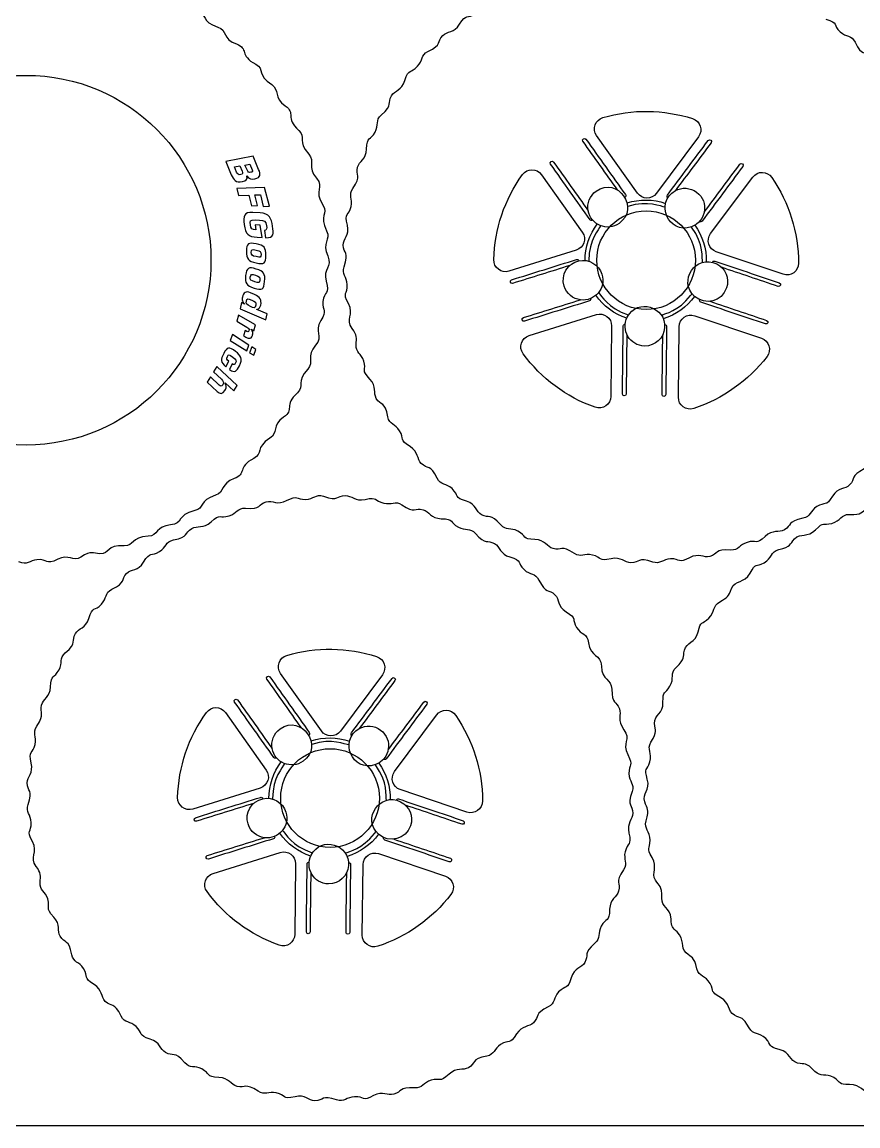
# Model space of a CAD drawing. Extents: x 1449 to 2334, y 110 to 990.
# Drawn here: x 2106.3 to 2189.1, y 752.5 to 862 of the extents above; entities that cross this region are included whole.
import ezdxf

# ---------------------------------------------------------------- set-up
doc = ezdxf.new("R2010")
doc.units = 0
doc.layers.get('0').update_dxf_attribs({"linetype": 'CONTINUOUS'})

msp = doc.modelspace()

# ---------------------------------------------------------------- linework, layer by layer
at = {"color": 250}
for p, q in [((2167.262445, 845.01226), (2163.222145, 850.70976)), ((2173.314645, 850.59106), (2169.146545, 844.99046)), ((2157.759545, 846.83596), (2161.799845, 841.13866)), ((2174.518545, 840.99266), (2178.686845, 846.59266)), ((2161.197045, 839.35336), (2154.533045, 837.27216)), ((2181.695445, 836.95996), (2175.080245, 839.19386)), ((2156.529545, 830.87996), (2163.193045, 832.96106)), ((2172.937945, 832.84906), (2179.555745, 830.61466)), ((2164.704745, 831.83606), (2164.624445, 824.85426)), ((2171.320545, 824.77486), (2171.400845, 831.75906)), ((2135.935845, 791.67226), (2131.895545, 797.36976)), ((2141.988045, 797.25106), (2137.819945, 791.65046)), ((2126.432945, 793.49596), (2130.473245, 787.79866)), ((2143.191945, 787.65266), (2147.360245, 793.25266)), ((2129.870445, 786.01336), (2123.206445, 783.93216)), ((2150.368845, 783.61996), (2143.753645, 785.85386)), ((2125.202945, 777.53996), (2131.866445, 779.62106)), ((2141.611345, 779.50906), (2148.229145, 777.27466)), ((2133.378145, 778.49606), (2133.297845, 771.51426)), ((2139.993945, 771.43486), (2140.074245, 778.41906))]:
    msp.add_line(p, q, dxfattribs=at)
at = {"color": 1}
for p, q in [((2129.175545, 848.66796), (2126.458445, 848.15446)), ((2129.723145, 847.35706), (2129.175545, 848.66796)), ((2126.458445, 848.15446), (2127.011745, 846.82996)), ((2127.331145, 847.60056), (2127.863345, 847.70156)), ((2127.540945, 847.09776), (2127.331145, 847.60056)), ((2127.863345, 847.70156), (2128.078645, 847.18576)), ((2128.367545, 847.79496), (2128.860345, 847.88776)), ((2128.567845, 847.31576), (2128.367545, 847.79496)), ((2128.860345, 847.88776), (2129.094145, 847.32836)), ((2128.537745, 846.70516), (2128.566745, 846.70976)), ((2130.315745, 845.57906), (2127.552745, 845.46966)), ((2127.552745, 845.46966), (2127.730245, 844.77046)), ((2130.787545, 843.71926), (2130.315745, 845.57906)), ((2127.730245, 844.77046), (2128.742945, 844.81146)), ((2128.742945, 844.81146), (2129.014345, 843.74186)), ((2129.347245, 844.83496), (2129.889645, 844.85316)), ((2129.618745, 843.76516), (2129.347245, 844.83496)), ((2129.889645, 844.85316), (2130.184045, 843.69266)), ((2129.014345, 843.74186), (2129.618745, 843.76516)), ((2129.864145, 843.05166), (2129.150245, 843.09406)), ((2130.184045, 843.69266), (2130.787545, 843.71926)), ((2129.363845, 842.35296), (2129.812745, 842.32576)), ((2129.877045, 841.82476), (2129.365845, 841.85356)), ((2129.365845, 841.85356), (2129.439845, 841.36146)), ((2130.059645, 840.60856), (2129.877045, 841.82476)), ((2130.293345, 841.31086), (2130.402045, 840.58706)), ((2129.577445, 840.63816), (2130.059645, 840.60856)), ((2129.318045, 834.94356), (2128.912645, 835.11966)), ((2172.533045, 834.84456), (2172.680745, 835.03326)), ((2128.023245, 834.15086), (2127.897545, 833.54346)), ((2127.897545, 833.54346), (2130.430045, 832.43376)), ((2128.327745, 834.00316), (2128.023245, 834.15086)), ((2128.333545, 834.03136), (2128.327745, 834.00316)), ((2129.542245, 833.48306), (2129.548245, 833.51126)), ((2130.555845, 833.04096), (2129.542245, 833.48306)), ((2127.731945, 832.89436), (2127.545845, 832.30226)), ((2127.545845, 832.30226), (2128.557245, 831.73146)), ((2129.417045, 831.94106), (2127.731945, 832.89436)), ((2130.430045, 832.43376), (2130.555845, 833.04096)), ((2127.114245, 830.98266), (2126.898845, 830.40086)), ((2128.749945, 829.94656), (2127.114245, 830.98266)), ((2128.378345, 831.39046), (2128.210745, 830.85726)), ((2128.459045, 831.34626), (2128.378345, 831.39046)), ((2128.982245, 831.48406), (2128.989845, 831.50836)), ((2128.989845, 831.50836), (2129.236545, 831.36626)), ((2129.236545, 831.36626), (2129.417045, 831.94106)), ((2126.898845, 830.40086), (2128.534545, 829.36486)), ((2128.210745, 830.85726), (2128.342045, 830.78196)), ((2128.534545, 829.36486), (2128.749945, 829.94656)), ((2129.040545, 829.76596), (2128.825245, 829.18416)), ((2128.825245, 829.18416), (2129.236745, 828.92436)), ((2129.451845, 829.50606), (2129.040545, 829.76596)), ((2129.236745, 828.92436), (2129.451845, 829.50606)), ((2125.586245, 827.81936), (2125.261545, 827.29086)), ((2127.590545, 825.91446), (2125.586245, 827.81936)), ((2126.482445, 827.79366), (2126.754045, 828.35116)), ((2127.097145, 828.08376), (2126.825545, 827.52616)), ((2124.957545, 826.79596), (2124.632745, 826.26766)), ((2125.819445, 825.97406), (2124.957545, 826.79596)), ((2125.261545, 827.29086), (2126.034345, 826.55756)), ((2124.632745, 826.26766), (2125.602545, 825.34546)), ((2126.388345, 826.18316), (2126.401645, 826.20486)), ((2126.401645, 826.20486), (2127.265845, 825.38576)), ((2127.265845, 825.38576), (2127.590545, 825.91446)), ((2141.206445, 781.50456), (2141.354145, 781.69326))]:
    msp.add_line(p, q, dxfattribs=at)
at = {"color": 175}
msp.add_line((2326.309345, 752.50286), (2051.983345, 752.50286), dxfattribs=at)
at = {"color": 3}
for points in [[(2123.631445, 863.02046), (2124.647545, 862.79216), (2123.999945, 862.00896), (2125.679945, 861.47756)], [(2149.641845, 861.75126), (2150.341945, 862.88846), (2150.360345, 862.26196), (2151.220745, 862.79536)], [(2147.967045, 860.64026), (2148.416845, 861.09496), (2149.099945, 860.87106), (2149.641845, 861.75126)], [(2185.940945, 862.26636), (2187.220145, 861.88476), (2186.619845, 861.70466), (2187.358045, 861.01156)], [(2125.679945, 861.47756), (2126.612545, 861.18276), (2126.148245, 860.27806), (2127.512745, 859.79756)], [(2146.501645, 859.05806), (2147.945945, 859.75286), (2147.345545, 860.01186), (2147.967045, 860.64026)], [(2187.358045, 861.01156), (2187.934045, 860.47066), (2188.486045, 860.69496), (2188.829145, 859.98126)], [(2127.512745, 859.79756), (2128.759845, 859.35836), (2127.764045, 858.66836), (2129.436945, 857.78846)], [(2188.829145, 859.98126), (2189.523345, 858.53786), (2189.783045, 859.13736), (2190.411445, 858.51586)], [(2145.471345, 857.58716), (2146.011945, 858.16276), (2145.788045, 858.71476), (2146.501645, 859.05806)], [(2129.436945, 857.78846), (2130.360345, 857.30286), (2129.530945, 856.71596), (2131.016445, 855.76816)], [(2144.216845, 856.17006), (2144.599045, 857.45016), (2144.777845, 856.84866), (2145.471345, 857.58716)], [(2088.330645, 838.35586), (2088.330645, 848.48086), (2096.538645, 856.68876), (2106.663745, 856.68876)], [(2106.663745, 856.68876), (2116.788645, 856.68876), (2124.996645, 848.48086), (2124.996645, 838.35586)], [(2142.886645, 854.66406), (2143.203345, 855.21826), (2143.921045, 855.18006), (2144.216845, 856.17006)], [(2131.016445, 855.76816), (2131.839545, 855.24306), (2131.159245, 854.49026), (2132.352645, 853.67066)], [(2141.878845, 852.75506), (2143.092545, 853.80236), (2142.448545, 853.89786), (2142.886645, 854.66406)], [(2132.352645, 853.67066), (2133.440745, 852.92336), (2132.305745, 852.51926), (2133.691845, 851.23116)], [(2141.263845, 851.06866), (2141.638945, 851.76906), (2141.280145, 852.23856), (2141.878845, 852.75506)], [(2133.691845, 851.23116), (2134.456745, 850.52026), (2133.503045, 850.17646), (2134.693145, 848.87176)], [(2140.421045, 849.37496), (2140.458245, 850.70836), (2140.785745, 850.17646), (2141.263845, 851.06866)], [(2134.693145, 848.87176), (2135.354045, 848.14716), (2134.498145, 847.60336), (2135.440745, 846.50026)], [(2139.526045, 847.57496), (2139.688645, 848.19346), (2140.392345, 848.34306), (2140.421045, 849.37496)], [(2139.047545, 845.47176), (2139.950345, 846.79336), (2139.301745, 846.72166), (2139.526045, 847.57496)], [(2135.440745, 846.50026), (2136.299045, 845.49566), (2135.097345, 845.39966), (2136.103345, 843.79706)], [(2138.888845, 843.68266), (2139.070145, 844.45666), (2138.601745, 844.81926), (2139.047545, 845.47176)], [(2136.103345, 843.79706), (2136.658545, 842.91276), (2135.649445, 842.83236), (2136.460145, 841.25826)], [(2138.512445, 841.82946), (2138.204645, 843.12796), (2138.657745, 842.69646), (2138.888845, 843.68266)], [(2138.114345, 839.85806), (2138.110245, 840.49516), (2138.750945, 840.82326), (2138.512445, 841.82946)], [(2136.460145, 841.25826), (2136.909645, 840.38536), (2135.942445, 840.08226), (2136.567745, 838.77506)], [(2138.197045, 837.70356), (2138.726945, 839.21426), (2138.120145, 838.97176), (2138.114345, 839.85806)], [(2136.567745, 838.77506), (2137.081045, 837.70126), (2136.041845, 837.50056), (2136.409045, 836.28156)], [(2106.663745, 820.02286), (2096.538645, 820.02286), (2088.330645, 828.23076), (2088.330645, 838.35586)], [(2124.996645, 838.35586), (2124.996645, 828.23076), (2116.788645, 820.02286), (2106.663745, 820.02286)], [(2138.507945, 835.93406), (2138.482945, 836.72706), (2137.934445, 836.95496), (2138.197045, 837.70356)], [(2136.409045, 836.28156), (2136.811045, 834.94676), (2136.191345, 835.31106), (2136.097345, 834.24486)], [(2138.621645, 834.04676), (2137.989045, 835.22226), (2138.539845, 834.92406), (2138.507945, 835.93406)], [(2136.097345, 834.24486), (2136.009845, 833.25226), (2136.571945, 833.46716), (2135.873045, 832.36646)], [(2138.998245, 831.57666), (2138.271845, 832.51376), (2139.233745, 832.90926), (2138.621645, 834.04676)], [(2135.873045, 832.36646), (2135.192345, 831.29426), (2136.139845, 830.81896), (2135.356545, 829.92246)], [(2139.385745, 829.97876), (2139.434445, 830.62706), (2139.482445, 830.95406), (2138.998245, 831.57666)], [(2135.356545, 829.92246), (2134.405345, 828.83386), (2135.252745, 828.27656), (2134.587345, 827.55946)], [(2140.144645, 828.35106), (2139.916045, 829.10856), (2139.326445, 829.18826), (2139.385745, 829.97876)], [(2140.742245, 826.55716), (2139.827145, 827.52936), (2140.436345, 827.38426), (2140.144645, 828.35106)], [(2134.587345, 827.55946), (2133.386845, 826.26606), (2134.330545, 825.90696), (2133.560845, 825.20946)], [(2141.383945, 824.65036), (2141.063245, 825.19826), (2141.450445, 825.80486), (2140.742245, 826.55716)], [(2133.560845, 825.20946), (2132.163945, 823.94316), (2133.292045, 823.51696), (2132.196645, 822.78346)], [(2142.533145, 822.82506), (2142.235545, 824.39796), (2141.830845, 823.88716), (2141.383945, 824.65036)], [(2132.196645, 822.78346), (2130.994345, 821.97826), (2131.670845, 821.22036), (2130.839745, 820.69996)], [(2143.687645, 821.44976), (2143.269345, 822.12316), (2142.680545, 822.04626), (2142.533145, 822.82506)], [(2144.731945, 819.87116), (2143.594445, 820.57106), (2144.221545, 820.58996), (2143.687645, 821.44976)], [(2130.839745, 820.69996), (2129.342445, 819.76216), (2130.169745, 819.17166), (2129.240045, 818.69556)], [(2145.842345, 818.19636), (2145.388745, 818.64526), (2145.610945, 819.33026), (2144.731945, 819.87116)], [(2129.240045, 818.69556), (2127.561545, 817.83606), (2128.545945, 817.13026), (2127.295745, 816.70546)], [(2147.424745, 816.73096), (2146.730345, 818.17466), (2146.470745, 817.57446), (2145.842345, 818.19636)], [(2127.295745, 816.70546), (2125.928245, 816.24076), (2126.381645, 815.33036), (2125.446145, 815.04396)], [(2148.896045, 815.70036), (2148.319445, 816.24206), (2147.768345, 816.01636), (2147.424745, 816.73096)], [(2189.752145, 817.65376), (2188.309645, 816.96056), (2188.908145, 816.69926), (2188.286945, 816.07166)], [(2150.312845, 814.44586), (2149.034245, 814.82746), (2149.633945, 815.00696), (2148.896045, 815.70036)], [(2188.286945, 816.07166), (2187.837545, 815.61756), (2187.152845, 815.83986), (2186.611945, 814.96066)], [(2125.446145, 815.04396), (2123.757845, 814.52696), (2124.403245, 813.74206), (2123.382845, 813.52216)], [(2130.483045, 814.39496), (2131.095645, 814.56336), (2131.580645, 814.03186), (2132.491245, 814.52156)], [(2132.491245, 814.52156), (2133.665845, 815.15346), (2133.368745, 814.60346), (2134.378445, 814.63516)], [(2134.378445, 814.63516), (2135.170345, 814.66016), (2135.401245, 815.20776), (2136.147845, 814.94596)], [(2136.147845, 814.94596), (2137.658145, 814.41596), (2137.419245, 815.02356), (2138.302545, 815.02866)], [(2138.302545, 815.02866), (2138.940145, 815.03216), (2139.268545, 814.39206), (2140.273945, 814.63056)], [(2140.273945, 814.63056), (2141.571145, 814.93836), (2141.141845, 814.48506), (2142.127145, 814.25406)], [(2142.127145, 814.25406), (2142.900745, 814.07296), (2143.263345, 814.54116), (2143.916145, 814.09546)], [(2186.611945, 814.96066), (2185.912545, 813.82386), (2185.893745, 814.45026), (2185.033345, 813.91656)], [(2123.382845, 813.52216), (2121.538245, 813.12446), (2122.307145, 812.19176), (2120.990545, 812.10326)], [(2126.795345, 812.99836), (2127.554445, 813.22776), (2127.633245, 813.81686), (2128.423245, 813.75716)], [(2128.423245, 813.75716), (2130.018145, 813.63656), (2129.631045, 814.16076), (2130.483045, 814.39496)], [(2143.916145, 814.09546), (2145.238045, 813.19296), (2145.165545, 813.84106), (2146.019345, 813.61716)], [(2146.019345, 813.61716), (2146.636245, 813.45526), (2146.787745, 812.75086), (2147.819345, 812.72216)], [(2151.818845, 813.11556), (2151.265645, 813.43196), (2151.302245, 814.15046), (2150.312845, 814.44586)], [(2185.033345, 813.91656), (2184.360845, 813.49936), (2184.435545, 812.90926), (2183.657745, 812.76216)], [(2188.276245, 813.14366), (2189.595745, 813.10696), (2189.404145, 813.36996), (2190.068445, 813.76986)], [(2123.094645, 811.75906), (2123.641845, 812.07956), (2124.248845, 811.69286), (2125.001345, 812.40086)], [(2125.001345, 812.40086), (2125.973545, 813.31586), (2125.828845, 812.70656), (2126.795345, 812.99836)], [(2147.819345, 812.72216), (2149.152745, 812.68486), (2148.620745, 812.35706), (2149.513245, 811.87916)], [(2153.727945, 812.10796), (2152.683345, 813.32026), (2152.583145, 812.67816), (2151.818845, 813.11556)], [(2183.657745, 812.76216), (2182.085645, 812.46506), (2182.593345, 812.05726), (2181.832545, 811.61296)], [(2184.920645, 811.62716), (2185.770545, 812.50586), (2185.595645, 812.02786), (2186.523245, 812.25986)], [(2186.523245, 812.25986), (2187.422745, 812.48486), (2187.429545, 813.16716), (2188.276245, 813.14366)], [(2120.990545, 812.10326), (2119.553145, 812.00656), (2119.746745, 811.01066), (2118.772845, 810.97706)], [(2121.269445, 810.60986), (2122.842745, 810.90786), (2122.331845, 811.31226), (2123.094645, 811.75906)], [(2149.513245, 811.87916), (2150.214645, 811.50366), (2150.682945, 811.86266), (2151.199345, 811.26416)], [(2151.199345, 811.26416), (2152.246345, 810.05096), (2152.341945, 810.69456), (2153.108445, 810.25626)], [(2155.413945, 811.49286), (2154.712945, 811.86786), (2154.243345, 811.50976), (2153.727945, 812.10796)], [(2157.107745, 810.64996), (2155.773045, 810.68766), (2156.306845, 811.01506), (2155.413945, 811.49286)], [(2181.832545, 811.61296), (2181.284045, 811.29256), (2180.677745, 811.67966), (2179.926145, 810.97166)], [(2182.845545, 810.73036), (2183.450345, 811.35796), (2184.107845, 810.78676), (2184.920645, 811.62716)], [(2116.385345, 810.04126), (2114.617645, 810.12526), (2115.005845, 809.22356), (2113.974545, 809.25256)], [(2118.772845, 810.97706), (2117.011445, 810.91636), (2117.430945, 809.99156), (2116.385345, 810.04126)], [(2119.894145, 809.45536), (2120.566145, 809.87196), (2120.491645, 810.46246), (2121.269445, 810.60986)], [(2153.108445, 810.25626), (2153.662645, 809.93956), (2153.624345, 809.22166), (2154.614345, 808.92636)], [(2158.907845, 809.75476), (2158.291045, 809.91666), (2158.140745, 810.62076), (2157.107745, 810.64996)], [(2161.011245, 809.27656), (2159.689745, 810.17886), (2159.761945, 809.53066), (2158.907845, 809.75476)], [(2178.132145, 810.37366), (2177.374445, 810.14476), (2177.294045, 809.55526), (2176.504145, 809.61466)], [(2179.926145, 810.97166), (2178.955245, 810.05676), (2179.100645, 810.66626), (2178.132145, 810.37366)], [(2181.275745, 809.66136), (2182.558945, 809.96786), (2182.307445, 810.17196), (2182.845545, 810.73036)], [(2112.104945, 808.91676), (2111.335045, 808.43166), (2110.856245, 809.22906), (2109.828245, 808.70516)], [(2113.974545, 809.25256), (2113.275045, 809.27236), (2113.182545, 809.59596), (2112.104945, 808.91676)], [(2118.315245, 808.41126), (2119.015345, 809.54846), (2119.033745, 808.92196), (2119.894145, 809.45536)], [(2162.800145, 809.11786), (2162.026145, 809.29876), (2161.664045, 808.83086), (2161.011245, 809.27656)], [(2164.653345, 808.74146), (2163.354945, 808.43376), (2163.786245, 808.88726), (2162.800145, 809.11786)], [(2166.624945, 808.34326), (2165.986945, 808.33976), (2165.659445, 808.97986), (2164.653345, 808.74146)], [(2174.444145, 808.97716), (2173.830645, 808.80906), (2173.346645, 809.34136), (2172.436445, 808.85106)], [(2176.504145, 809.61466), (2174.907645, 809.73466), (2175.296445, 809.21076), (2174.444145, 808.97716)], [(2179.812345, 808.35416), (2180.621845, 808.80406), (2180.453145, 809.46486), (2181.275745, 809.66136)], [(2107.747645, 808.65716), (2107.003045, 808.58116), (2106.799245, 808.03796), (2105.943945, 808.45726)], [(2109.828245, 808.70516), (2108.588745, 808.07326), (2108.823245, 808.76676), (2107.747645, 808.65716)], [(2116.640445, 807.30026), (2117.090245, 807.75496), (2117.773345, 807.53106), (2118.315245, 808.41126)], [(2154.614345, 808.92636), (2155.893545, 808.54476), (2155.293245, 808.36466), (2156.031445, 807.67156)], [(2168.779445, 808.42596), (2167.267745, 808.95586), (2167.508945, 808.34806), (2166.624945, 808.34326)], [(2170.548745, 808.73676), (2169.755645, 808.71176), (2169.526945, 808.16386), (2168.779445, 808.42596)], [(2172.436445, 808.85106), (2171.260745, 808.21786), (2171.559345, 808.76866), (2170.548745, 808.73676)], [(2178.427445, 807.32526), (2179.019545, 808.39716), (2178.976345, 807.88946), (2179.812345, 808.35416)], [(2115.175045, 805.71806), (2116.619345, 806.41286), (2116.018945, 806.67186), (2116.640445, 807.30026)], [(2156.031445, 807.67156), (2156.607445, 807.13066), (2157.159445, 807.35496), (2157.502545, 806.64126)], [(2176.597445, 805.80396), (2176.978045, 806.71776), (2177.836345, 806.25516), (2178.427445, 807.32526)], [(2114.144745, 804.24716), (2114.685345, 804.82276), (2114.461445, 805.37476), (2115.175045, 805.71806)], [(2157.502545, 806.64126), (2158.196745, 805.19786), (2158.456445, 805.79736), (2159.084845, 805.17586)], [(2175.416345, 804.48596), (2176.241745, 804.93216), (2176.247345, 804.96356), (2176.597445, 805.80396)], [(2159.084845, 805.17586), (2159.538045, 804.72746), (2159.316045, 804.04276), (2160.196045, 803.50116)], [(2112.890245, 802.83006), (2113.272445, 804.11016), (2113.451245, 803.50866), (2114.144745, 804.24716)], [(2160.196045, 803.50116), (2161.331645, 802.80216), (2160.706645, 802.78256), (2161.239645, 801.92256)], [(2174.340445, 802.84436), (2175.006445, 803.48876), (2174.671145, 804.08316), (2175.416345, 804.48596)], [(2111.560045, 801.32406), (2111.876745, 801.87826), (2112.594445, 801.84006), (2112.890245, 802.83006)], [(2173.269145, 801.49226), (2173.563545, 802.68076), (2173.652945, 802.17916), (2174.340445, 802.84436)], [(2110.552245, 799.41506), (2111.765945, 800.46236), (2111.121945, 800.55786), (2111.560045, 801.32406)], [(2161.239645, 801.92256), (2161.693145, 801.19056), (2162.280445, 801.37536), (2162.411445, 800.41916)], [(2171.920045, 799.68156), (2172.131945, 800.52926), (2172.988545, 800.35946), (2173.269145, 801.49226)], [(2162.411445, 800.41916), (2162.618945, 798.90496), (2163.671045, 799.33536), (2163.699045, 798.09066)], [(2109.937245, 797.72866), (2110.312345, 798.42906), (2109.953545, 798.89856), (2110.552245, 799.41506)], [(2171.093845, 797.96966), (2172.051945, 798.87806), (2171.732545, 798.93166), (2171.920045, 799.68156)], [(2163.699045, 798.09066), (2163.731345, 796.65626), (2164.709345, 796.81856), (2164.719145, 795.82226)], [(2109.094445, 796.03496), (2109.131645, 797.36836), (2109.459145, 796.83646), (2109.937245, 797.72866)], [(2170.478745, 796.10606), (2170.956245, 796.90506), (2170.480845, 797.38846), (2171.093845, 797.96966)], [(2108.199445, 794.23496), (2108.362045, 794.85346), (2109.065745, 795.00306), (2109.094445, 796.03496)], [(2169.796345, 794.52316), (2169.772545, 795.74526), (2169.988045, 795.28506), (2170.478745, 796.10606)], [(2164.719145, 795.82226), (2164.734545, 794.26106), (2165.179045, 794.68716), (2165.476345, 793.87776)], [(2107.720945, 792.13176), (2108.623745, 793.45336), (2107.975145, 793.38166), (2108.199445, 794.23496)], [(2165.476345, 793.87776), (2165.705745, 793.25346), (2165.171345, 792.77146), (2165.929145, 791.79576)], [(2168.962145, 792.42346), (2168.946645, 793.29876), (2169.819045, 793.35636), (2169.796345, 794.52316)], [(2107.562245, 790.34266), (2107.743545, 791.11666), (2107.275145, 791.47926), (2107.720945, 792.13176)], [(2165.929145, 791.79576), (2166.655545, 790.86026), (2165.694045, 790.46436), (2166.306145, 789.32536)], [(2168.607745, 790.55816), (2169.299745, 791.68306), (2168.975845, 791.64736), (2168.962145, 792.42346)], [(2168.494945, 788.59786), (2168.749545, 789.49316), (2168.164845, 789.83816), (2168.607745, 790.55816)], [(2107.185845, 788.48946), (2106.878045, 789.78796), (2107.331145, 789.35646), (2107.562245, 790.34266)], [(2166.306145, 789.32536), (2166.938045, 788.14956), (2166.387445, 788.44776), (2166.419645, 787.43806)], [(2106.787745, 786.51806), (2106.783645, 787.15516), (2107.424345, 787.48326), (2107.185845, 788.48946)], [(2168.244745, 786.89306), (2167.906845, 788.06876), (2168.232845, 787.67636), (2168.494945, 788.59786)], [(2166.419645, 787.43806), (2166.444945, 786.64526), (2166.991945, 786.41596), (2166.730545, 785.66876)], [(2106.870445, 784.36356), (2107.400345, 785.87426), (2106.793545, 785.63176), (2106.787745, 786.51806)], [(2167.983145, 784.64806), (2167.741445, 785.48836), (2168.567545, 785.76986), (2168.244745, 786.89306)], [(2166.730545, 785.66876), (2166.200845, 784.15516), (2166.807645, 784.40046), (2166.812945, 783.51396)], [(2107.181345, 782.59406), (2107.156345, 783.38706), (2106.607845, 783.61496), (2106.870445, 784.36356)], [(2168.123945, 782.75526), (2168.501845, 784.01846), (2168.197245, 783.90386), (2167.983145, 784.64806)], [(2166.812945, 783.51396), (2166.816745, 782.87606), (2166.176245, 782.54856), (2166.415145, 781.54266)], [(2168.523245, 780.83276), (2168.538345, 781.76366), (2167.880845, 781.94276), (2168.123945, 782.75526)], [(2107.295045, 780.70676), (2106.662445, 781.88226), (2107.213245, 781.58406), (2107.181345, 782.59406)], [(2107.671645, 778.23666), (2106.945245, 779.17376), (2107.907145, 779.56926), (2107.295045, 780.70676)], [(2166.415145, 781.54266), (2166.723145, 780.24526), (2166.268645, 780.67396), (2166.038645, 779.68926)], [(2168.720545, 779.12116), (2168.090845, 780.17036), (2168.507745, 779.87556), (2168.523245, 780.83276)], [(2166.038645, 779.68926), (2165.857545, 778.91456), (2166.325445, 778.55306), (2165.880045, 777.90026)], [(2169.049745, 776.88466), (2168.599845, 777.63306), (2169.322245, 778.11866), (2168.720545, 779.12116)], [(2108.059145, 776.63876), (2108.107845, 777.28706), (2108.155845, 777.61406), (2107.671645, 778.23666)], [(2165.880045, 777.90026), (2164.977145, 776.57726), (2165.625845, 776.65056), (2165.401445, 775.79706)], [(2108.818045, 775.01106), (2108.589445, 775.76856), (2107.999845, 775.84826), (2108.059145, 776.63876)], [(2169.675845, 775.09206), (2169.713045, 776.41046), (2169.448245, 776.22176), (2169.049745, 776.88466)], [(2165.401445, 775.79706), (2165.239045, 775.17976), (2164.535245, 775.02886), (2164.506745, 773.99706)], [(2170.610245, 773.00426), (2170.478545, 774.29336), (2169.648945, 774.13736), (2169.675845, 775.09206)], [(2109.415645, 773.21716), (2108.500545, 774.18936), (2109.109745, 774.04426), (2108.818045, 775.01106)], [(2164.506745, 773.99706), (2164.470045, 772.66486), (2164.141445, 773.19516), (2163.663545, 772.30326)], [(2110.057345, 771.31036), (2109.736645, 771.85826), (2110.123845, 772.46486), (2109.415645, 773.21716)], [(2171.192645, 771.73686), (2170.718845, 772.19496), (2170.614645, 772.22786), (2170.610245, 773.00426)], [(2163.663545, 772.30326), (2163.288045, 771.60226), (2163.647045, 771.13316), (2163.048545, 770.61706)], [(2111.206545, 769.48506), (2110.908945, 771.05796), (2110.504245, 770.54716), (2110.057345, 771.31036)], [(2172.089045, 769.66166), (2171.461345, 770.26746), (2172.032845, 770.92456), (2171.192645, 771.73686)], [(2163.048545, 770.61706), (2161.836345, 769.57166), (2162.478345, 769.47276), (2162.040945, 768.70796)], [(2173.158145, 768.09186), (2172.851245, 769.37606), (2172.647545, 769.12266), (2172.089045, 769.66166)], [(2112.361045, 768.10976), (2111.942745, 768.78316), (2111.353945, 768.70626), (2111.206545, 769.48506)], [(2162.040945, 768.70796), (2161.723945, 768.15376), (2161.005845, 768.19136), (2160.710745, 767.20216)], [(2113.405345, 766.53116), (2112.267845, 767.23106), (2112.894945, 767.24996), (2112.361045, 768.10976)], [(2174.465545, 766.62836), (2174.014345, 767.43956), (2173.355245, 767.26716), (2173.158145, 768.09186)], [(2114.515745, 764.85636), (2114.062145, 765.30526), (2114.284345, 765.99026), (2113.405345, 766.53116)], [(2160.710745, 767.20216), (2160.329045, 765.92286), (2160.148445, 766.52316), (2159.456145, 765.78506)], [(2175.494545, 765.24356), (2174.422245, 765.83596), (2174.930745, 765.79196), (2174.465545, 766.62836)], [(2159.456145, 765.78506), (2158.914745, 765.20796), (2159.139445, 764.65686), (2158.425545, 764.31376)], [(2176.895045, 763.47156), (2176.129145, 763.89596), (2176.516645, 764.67886), (2175.494545, 765.24356)], [(2116.098145, 763.39096), (2115.403745, 764.83466), (2115.144145, 764.23446), (2114.515745, 764.85636)], [(2158.425545, 764.31376), (2156.983045, 763.62056), (2157.581545, 763.35926), (2156.960345, 762.73166)], [(2117.569445, 762.36036), (2116.992845, 762.90206), (2116.441745, 762.67636), (2116.098145, 763.39096)], [(2178.333445, 762.23256), (2177.706245, 763.39396), (2177.573145, 763.09576), (2176.895045, 763.47156)], [(2118.986245, 761.10586), (2117.707645, 761.48746), (2118.307345, 761.66696), (2117.569445, 762.36036)], [(2156.960345, 762.73166), (2156.510945, 762.27756), (2155.826245, 762.49986), (2155.285345, 761.62066)], [(2179.975245, 761.15646), (2179.330745, 761.82236), (2178.735645, 761.48776), (2178.333445, 762.23256)], [(2120.492245, 759.77556), (2119.939045, 760.09196), (2119.975645, 760.81046), (2118.986245, 761.10586)], [(2155.285345, 761.62066), (2154.585945, 760.48386), (2154.567145, 761.11026), (2153.706745, 760.57656)], [(2181.327145, 760.08516), (2180.139445, 760.37936), (2180.639645, 760.47006), (2179.975245, 761.15646)], [(2122.401345, 758.76796), (2121.356745, 759.98026), (2121.256545, 759.33816), (2120.492245, 759.77556)], [(2153.706745, 760.57656), (2153.034245, 760.15936), (2153.108945, 759.56926), (2152.331145, 759.42216)], [(2183.137945, 758.73596), (2182.290145, 758.94826), (2182.460245, 759.80446), (2181.327145, 760.08516)], [(2124.087345, 758.15286), (2123.386345, 758.52786), (2122.916745, 758.16976), (2122.401345, 758.76796)], [(2152.331145, 759.42216), (2150.759045, 759.12506), (2151.266745, 758.71726), (2150.505945, 758.27296)], [(2184.849845, 757.90996), (2183.942745, 758.86776), (2183.886645, 758.54846), (2183.137945, 758.73596)], [(2125.781145, 757.30996), (2124.446445, 757.34766), (2124.980245, 757.67506), (2124.087345, 758.15286)], [(2148.599545, 757.63166), (2147.628645, 756.71676), (2147.774045, 757.32626), (2146.805545, 757.03366)], [(2150.505945, 758.27296), (2149.957445, 757.95256), (2149.351145, 758.33966), (2148.599545, 757.63166)], [(2186.713145, 757.29486), (2185.915445, 757.77186), (2185.430345, 757.29706), (2184.849845, 757.90996)], [(2127.581245, 756.41476), (2126.964445, 756.57666), (2126.814145, 757.28076), (2125.781145, 757.30996)], [(2129.684645, 755.93656), (2128.363145, 756.83886), (2128.435345, 756.19066), (2127.581245, 756.41476)], [(2146.805545, 757.03366), (2146.047845, 756.80476), (2145.967445, 756.21526), (2145.177545, 756.27466)], [(2188.295945, 756.61226), (2187.072945, 756.58916), (2187.535545, 756.80306), (2186.713145, 757.29486)], [(2190.395945, 755.77796), (2189.521345, 755.76256), (2189.464045, 756.63436), (2188.295945, 756.61226)], [(2131.473545, 755.77786), (2130.699545, 755.95876), (2130.337445, 755.49086), (2129.684645, 755.93656)], [(2133.326745, 755.40146), (2132.028345, 755.09376), (2132.459645, 755.54726), (2131.473545, 755.77786)], [(2135.298345, 755.00326), (2134.660345, 754.99976), (2134.332845, 755.63986), (2133.326745, 755.40146)], [(2137.452845, 755.08596), (2135.941145, 755.61586), (2136.182345, 755.00806), (2135.298345, 755.00326)], [(2139.222145, 755.39676), (2138.429045, 755.37176), (2138.200345, 754.82386), (2137.452845, 755.08596)], [(2141.109845, 755.51106), (2139.934145, 754.87786), (2140.232745, 755.42866), (2139.222145, 755.39676)], [(2143.117545, 755.63716), (2142.504045, 755.46906), (2142.020045, 756.00136), (2141.109845, 755.51106)], [(2145.177545, 756.27466), (2143.581045, 756.39466), (2143.969845, 755.87076), (2143.117545, 755.63716)]]:
    msp.add_open_spline(points, degree=3, dxfattribs=at)
at = {"color": 250}
for points in [[(2163.842245, 852.50026), (2166.746345, 853.35806), (2169.851445, 853.31786), (2172.735145, 852.39556)], [(2163.222145, 850.70976), (2162.758145, 851.36406), (2163.072945, 852.27296), (2163.842245, 852.50026)], [(2172.735145, 852.39556), (2173.499445, 852.15096), (2173.793845, 851.23496), (2173.314645, 850.59106)], [(2155.864645, 846.84286), (2156.333545, 847.49376), (2157.295545, 847.49046), (2157.759545, 846.83596)], [(2153.021645, 838.41586), (2153.105145, 841.44256), (2154.094445, 844.38576), (2155.864645, 846.84286)], [(2178.686845, 846.59266), (2179.165645, 847.23636), (2180.127345, 847.21776), (2180.581145, 846.55656)], [(2180.581145, 846.55656), (2182.300445, 844.05196), (2183.224245, 841.10526), (2183.232645, 838.06626)], [(2169.146545, 844.99046), (2168.672145, 844.35326), (2167.722145, 844.36386), (2167.262445, 845.01226)], [(2163.232845, 838.35596), (2163.232845, 841.05896), (2165.424045, 843.24996), (2168.126945, 843.24996)], [(2168.126945, 843.24996), (2170.829845, 843.24996), (2173.021045, 841.05896), (2173.021045, 838.35596)], [(2161.799845, 841.13866), (2162.259545, 840.49016), (2161.955245, 839.59006), (2161.197045, 839.35336)], [(2175.080245, 839.19386), (2174.327345, 839.44796), (2174.043945, 840.35506), (2174.518545, 840.99266)], [(2154.533045, 837.27216), (2153.766845, 837.03286), (2152.999945, 837.61346), (2153.021645, 838.41586)], [(2168.126945, 833.46186), (2165.424045, 833.46186), (2163.232845, 835.65306), (2163.232845, 838.35596)], [(2173.021045, 838.35596), (2173.021045, 835.65306), (2170.829845, 833.46186), (2168.126945, 833.46186)], [(2183.232645, 838.06626), (2183.234845, 837.26486), (2182.454745, 836.70356), (2181.695445, 836.95996)], [(2163.193045, 832.96106), (2163.951445, 833.19806), (2164.713945, 832.63086), (2164.704745, 831.83606)], [(2171.400845, 831.75906), (2171.410045, 832.55386), (2172.184845, 833.10336), (2172.937945, 832.84906)], [(2155.936845, 829.08036), (2155.462845, 829.72746), (2155.763845, 830.64096), (2156.529545, 830.87996)], [(2179.555745, 830.61466), (2180.315945, 830.35806), (2180.595445, 829.43766), (2180.106445, 828.80136)], [(2163.071945, 823.76946), (2160.207245, 824.78236), (2157.731745, 826.62946), (2155.936845, 829.08036)], [(2180.106445, 828.80136), (2178.265545, 826.40716), (2175.718145, 824.60076), (2172.849645, 823.65536)], [(2164.624445, 824.85426), (2164.615145, 824.05306), (2163.827645, 823.50236), (2163.071945, 823.76946)], [(2172.849645, 823.65536), (2172.087445, 823.40426), (2171.311245, 823.97246), (2171.320545, 824.77486)], [(2131.895545, 797.36976), (2131.431545, 798.02406), (2131.746345, 798.93296), (2132.515645, 799.16026)], [(2132.515645, 799.16026), (2135.419745, 800.01806), (2138.524845, 799.97786), (2141.408545, 799.05556)], [(2141.408545, 799.05556), (2142.172845, 798.81096), (2142.467245, 797.89496), (2141.988045, 797.25106)], [(2124.538045, 793.50286), (2125.006945, 794.15376), (2125.968945, 794.15046), (2126.432945, 793.49596)], [(2147.360245, 793.25266), (2147.839045, 793.89636), (2148.800745, 793.87776), (2149.254545, 793.21656)], [(2121.695045, 785.07586), (2121.778545, 788.10256), (2122.767845, 791.04576), (2124.538045, 793.50286)], [(2149.254545, 793.21656), (2150.973845, 790.71196), (2151.897645, 787.76526), (2151.906045, 784.72626)], [(2137.819945, 791.65046), (2137.345545, 791.01326), (2136.395545, 791.02386), (2135.935845, 791.67226)], [(2131.906245, 785.01596), (2131.906245, 787.71896), (2134.097445, 789.90996), (2136.800345, 789.90996)], [(2136.800345, 789.90996), (2139.503245, 789.90996), (2141.694445, 787.71896), (2141.694445, 785.01596)], [(2130.473245, 787.79866), (2130.932945, 787.15016), (2130.628645, 786.25006), (2129.870445, 786.01336)], [(2143.753645, 785.85386), (2143.000745, 786.10796), (2142.717345, 787.01506), (2143.191945, 787.65266)], [(2123.206445, 783.93216), (2122.440245, 783.69286), (2121.673345, 784.27346), (2121.695045, 785.07586)], [(2136.800345, 780.12186), (2134.097445, 780.12186), (2131.906245, 782.31306), (2131.906245, 785.01596)], [(2141.694445, 785.01596), (2141.694445, 782.31306), (2139.503245, 780.12186), (2136.800345, 780.12186)], [(2151.906045, 784.72626), (2151.908245, 783.92486), (2151.128145, 783.36356), (2150.368845, 783.61996)], [(2131.866445, 779.62106), (2132.624845, 779.85806), (2133.387345, 779.29086), (2133.378145, 778.49606)], [(2140.074245, 778.41906), (2140.083445, 779.21386), (2140.858245, 779.76336), (2141.611345, 779.50906)], [(2124.610245, 775.74036), (2124.136245, 776.38746), (2124.437245, 777.30096), (2125.202945, 777.53996)], [(2148.229145, 777.27466), (2148.989345, 777.01806), (2149.268845, 776.09766), (2148.779845, 775.46136)], [(2131.745345, 770.42946), (2128.880645, 771.44236), (2126.405145, 773.28946), (2124.610245, 775.74036)], [(2148.779845, 775.46136), (2146.938945, 773.06716), (2144.391545, 771.26076), (2141.523045, 770.31536)], [(2133.297845, 771.51426), (2133.288545, 770.71306), (2132.501045, 770.16236), (2131.745345, 770.42946)], [(2141.523045, 770.31536), (2140.760845, 770.06426), (2139.984645, 770.63246), (2139.993945, 771.43486)]]:
    msp.add_open_spline(points, degree=3, dxfattribs=at)
at = {"color": 1}
for points in [[(2161.865645, 850.15206), (2161.725945, 850.34906), (2162.025445, 850.56146), (2162.165145, 850.36446)], [(2165.291945, 845.32066), (2164.149845, 846.93096), (2163.007645, 848.54156), (2161.865645, 850.15206)], [(2162.165145, 850.36446), (2163.466845, 848.52866), (2164.768645, 846.69286), (2166.070445, 844.85726)], [(2170.236145, 844.80966), (2171.581445, 846.61356), (2172.921445, 848.42146), (2174.266745, 850.22536)], [(2174.560845, 850.00576), (2173.380945, 848.42336), (2172.204845, 846.83806), (2171.025745, 845.25506)], [(2174.266745, 850.22536), (2174.411045, 850.41906), (2174.705345, 850.19936), (2174.560845, 850.00576)], [(2128.949045, 847.07646), (2128.731445, 847.03636), (2128.665045, 847.08286), (2128.567845, 847.31576)], [(2129.094145, 847.32836), (2129.163945, 847.14256), (2129.112745, 847.10576), (2128.949045, 847.07646)], [(2129.358045, 846.43426), (2129.950945, 846.54916), (2129.930445, 846.86096), (2129.723145, 847.35706)], [(2158.659545, 847.87826), (2158.519745, 848.07526), (2158.819245, 848.28766), (2158.958845, 848.09066)], [(2162.564745, 842.37116), (2161.263045, 844.20696), (2159.961245, 846.04256), (2158.659545, 847.87826)], [(2158.958845, 848.09066), (2160.100945, 846.48026), (2161.243045, 844.86976), (2162.385045, 843.25916)], [(2177.714445, 847.65946), (2176.369045, 845.85526), (2175.028945, 844.04726), (2173.683445, 842.24306)], [(2173.883545, 843.12566), (2175.063045, 844.70966), (2176.239745, 846.29596), (2177.420145, 847.87876)], [(2177.420145, 847.87876), (2177.564645, 848.07236), (2177.858845, 847.85296), (2177.714445, 847.65946)], [(2127.011745, 846.82996), (2127.232745, 846.30116), (2127.442545, 846.03276), (2128.109045, 846.15866)], [(2127.944045, 846.84416), (2127.722845, 846.80246), (2127.631145, 846.88166), (2127.540945, 847.09776)], [(2128.078645, 847.18576), (2128.169045, 846.96926), (2128.168345, 846.88706), (2127.944045, 846.84416)], [(2128.109045, 846.15866), (2128.449845, 846.22306), (2128.667245, 846.32946), (2128.537745, 846.70516)], [(2128.566745, 846.70976), (2128.761945, 846.39236), (2129.012845, 846.37216), (2129.358045, 846.43426)], [(2163.181345, 845.21656), (2165.290445, 846.71216), (2167.561545, 843.50636), (2165.454045, 842.01186)], [(2162.385245, 843.25896), (2162.251945, 843.98706), (2162.537645, 844.75996), (2163.181345, 845.21656)], [(2172.616145, 841.67456), (2170.316945, 840.86156), (2168.949445, 844.13326), (2171.025245, 845.25456)], [(2171.025245, 845.25456), (2171.676445, 845.60606), (2172.499945, 845.57326), (2173.132545, 845.10226)], [(2173.132545, 845.10226), (2174.409345, 844.15156), (2174.071845, 842.18936), (2172.616145, 841.67456)], [(2166.070445, 844.85726), (2166.128845, 844.77476), (2166.109345, 844.65986), (2166.019145, 844.59636)], [(2166.237245, 844.03386), (2167.478245, 844.43366), (2168.819845, 844.41506), (2170.050145, 843.98896)], [(2169.997645, 843.62406), (2169.600945, 843.66026), (2168.336545, 844.33346), (2166.325245, 843.67656)], [(2170.277545, 844.54996), (2170.192645, 844.61346), (2170.175745, 844.72866), (2170.236145, 844.80966)], [(2129.150245, 843.09406), (2128.255745, 843.14936), (2128.173245, 842.72846), (2128.299445, 841.88676)], [(2131.104045, 841.71726), (2130.986145, 842.50196), (2130.776945, 842.99556), (2129.864145, 843.05166)], [(2165.454045, 842.01186), (2164.268645, 841.17126), (2162.640345, 841.86716), (2162.385245, 843.25896)], [(2166.325245, 843.67656), (2166.310745, 843.67176), (2166.295945, 843.66896), (2166.281545, 843.66796)], [(2128.299445, 841.88676), (2128.443045, 840.93096), (2128.646845, 840.69166), (2129.577445, 840.63816)], [(2128.903245, 841.84986), (2128.847545, 842.22066), (2128.874345, 842.38146), (2129.363845, 842.35296)], [(2129.439845, 841.36146), (2129.056545, 841.38776), (2128.957845, 841.48606), (2128.903245, 841.84986)], [(2129.812745, 842.32576), (2130.258745, 842.29426), (2130.423045, 842.26776), (2130.500345, 841.75436)], [(2162.067745, 838.32816), (2162.072645, 839.63046), (2162.498745, 840.90266), (2163.286445, 841.94146)], [(2162.824445, 842.33046), (2162.738245, 842.26916), (2162.623145, 842.28876), (2162.564745, 842.37116)], [(2172.950745, 841.82956), (2173.717145, 840.76516), (2174.114845, 839.50106), (2174.087445, 838.19026)], [(2173.683445, 842.24306), (2173.623245, 842.16206), (2173.507745, 842.14536), (2173.419745, 842.21136)], [(2130.500345, 841.75436), (2130.532545, 841.54046), (2130.571045, 841.30906), (2130.293345, 841.31086)], [(2130.402045, 840.58706), (2131.277745, 840.53626), (2131.207945, 841.02536), (2131.104045, 841.71726)], [(2163.617345, 841.77846), (2163.442445, 841.38176), (2162.436345, 840.43886), (2162.434745, 838.30126)], [(2172.637445, 841.63656), (2172.628745, 841.64846), (2172.621745, 841.66136), (2172.616145, 841.67456)], [(2173.724245, 838.12736), (2173.626945, 838.56076), (2173.897445, 839.89266), (2172.637445, 841.63656)], [(2129.478345, 839.98106), (2128.721245, 840.14476), (2128.511745, 840.01906), (2128.510445, 839.24356)], [(2130.446345, 838.82876), (2130.447845, 839.61856), (2130.253445, 839.81756), (2129.478345, 839.98106)], [(2128.510445, 839.24356), (2128.508945, 838.45726), (2128.696145, 838.25496), (2129.474745, 838.08746)], [(2129.475945, 838.70796), (2129.065145, 838.79906), (2128.985745, 838.84256), (2128.986245, 839.13086)], [(2128.986245, 839.13086), (2128.986945, 839.43026), (2129.066145, 839.45166), (2129.477145, 839.36086)], [(2129.474745, 838.08746), (2130.275445, 837.91686), (2130.444845, 838.03546), (2130.446345, 838.82876)], [(2129.970345, 838.91976), (2129.969845, 838.63156), (2129.886945, 838.62076), (2129.475945, 838.70796)], [(2129.477145, 839.36086), (2129.888145, 839.27356), (2129.971045, 839.21926), (2129.970345, 838.91976)], [(2172.931745, 834.76326), (2171.237045, 836.27336), (2173.074345, 839.01356), (2175.121645, 837.98566)], [(2129.470145, 837.47966), (2128.733445, 837.71886), (2128.512345, 837.61486), (2128.432845, 836.84336)], [(2130.316945, 836.23536), (2130.398145, 837.02116), (2130.224945, 837.23836), (2129.470145, 837.47966)], [(2154.787345, 836.41166), (2156.934745, 837.08456), (2159.084145, 837.75126), (2161.231645, 838.42426)], [(2160.550045, 837.82616), (2158.666045, 837.23696), (2156.780845, 836.65186), (2154.897045, 836.06116)], [(2159.997445, 835.78766), (2159.649445, 836.90256), (2160.342145, 838.05446), (2161.463945, 838.29456)], [(2161.231645, 838.42426), (2161.328145, 838.45456), (2161.431545, 838.40046), (2161.464545, 838.29476)], [(2161.463945, 838.29456), (2162.445145, 838.50456), (2163.442445, 837.93556), (2163.747545, 836.95856)], [(2162.434745, 838.30126), (2162.434645, 838.28606), (2162.432945, 838.27126), (2162.429445, 838.25706)], [(2174.691345, 838.14726), (2174.725145, 838.24756), (2174.829545, 838.29926), (2174.925445, 838.26686)], [(2174.925445, 838.26686), (2177.057345, 837.54646), (2179.189745, 836.82746), (2181.321645, 836.10706)], [(2175.121645, 837.98566), (2175.977345, 837.55576), (2176.417745, 836.54756), (2176.099145, 835.60286)], [(2181.204245, 835.75946), (2179.333845, 836.39136), (2177.463145, 837.02226), (2175.592845, 837.65396)], [(2128.432845, 836.84336), (2128.352045, 836.06146), (2128.517745, 835.84126), (2129.275745, 835.59596)], [(2129.339345, 836.21316), (2128.939545, 836.34506), (2128.865345, 836.39626), (2128.894745, 836.68336)], [(2128.894745, 836.68336), (2128.925645, 836.98126), (2129.006645, 836.99436), (2129.406545, 836.86246)], [(2129.852645, 836.37406), (2129.822845, 836.08716), (2129.739545, 836.08486), (2129.339345, 836.21316)], [(2129.406545, 836.86246), (2129.806445, 836.73416), (2129.883345, 836.67176), (2129.852645, 836.37406)], [(2154.897045, 836.06116), (2154.666645, 835.98916), (2154.556845, 836.33946), (2154.787345, 836.41166)], [(2163.747545, 836.95856), (2164.180845, 835.57136), (2163.015845, 834.23886), (2161.614645, 834.42516)], [(2128.912645, 835.11966), (2128.443445, 835.32726), (2128.208145, 835.15126), (2128.115345, 834.70266)], [(2129.275745, 835.59596), (2130.054645, 835.34526), (2130.235345, 835.44616), (2130.316945, 836.23536)], [(2161.614645, 834.42516), (2160.880445, 834.52286), (2160.232745, 835.03376), (2159.997445, 835.78766)], [(2176.099145, 835.60286), (2175.642645, 834.25026), (2173.964745, 833.84276), (2172.931745, 834.76326)], [(2181.321645, 836.10706), (2181.549545, 836.03006), (2181.432245, 835.68226), (2181.204245, 835.75946)], [(2128.115345, 834.70266), (2128.087745, 834.56856), (2128.081045, 834.44816), (2128.109445, 834.33586)], [(2128.109445, 834.33586), (2128.138445, 834.22656), (2128.209145, 834.12346), (2128.333545, 834.03136)], [(2128.907745, 833.76156), (2128.506345, 833.94046), (2128.464545, 834.04116), (2128.516545, 834.29186)], [(2128.516545, 834.29186), (2128.569245, 834.54616), (2128.608445, 834.59316), (2129.039945, 834.40076)], [(2129.039945, 834.40076), (2129.391145, 834.24706), (2129.501145, 834.19116), (2129.438245, 833.88736)], [(2129.928645, 833.90756), (2130.033845, 834.41606), (2129.858345, 834.70646), (2129.318045, 834.94356)], [(2155.959345, 832.65996), (2157.843545, 833.25046), (2159.729745, 833.83576), (2161.614445, 834.42516)], [(2162.513345, 834.32186), (2160.365945, 833.64896), (2158.216345, 832.98256), (2156.068945, 832.30966)], [(2162.632145, 834.55626), (2162.663745, 834.45556), (2162.609745, 834.35196), (2162.513345, 834.32186)], [(2166.204545, 832.60006), (2164.958545, 833.00776), (2163.897045, 833.80136), (2163.146045, 834.87656)], [(2163.402945, 835.14106), (2163.713745, 834.86196), (2164.316545, 833.59226), (2166.343345, 832.94076)], [(2166.254745, 832.70546), (2167.246345, 834.63686), (2170.127045, 833.74366), (2169.961545, 831.65326)], [(2169.649045, 832.88346), (2170.024445, 833.10426), (2171.299745, 833.26256), (2172.533045, 834.84456)], [(2172.931745, 834.76326), (2172.163745, 833.71406), (2171.065045, 832.93466), (2169.820845, 832.55716)], [(2173.550345, 834.19526), (2173.454645, 834.22756), (2173.402945, 834.33196), (2173.438445, 834.43646)], [(2179.947045, 832.03506), (2177.815045, 832.75536), (2175.682645, 833.47466), (2173.550345, 834.19526)], [(2174.452645, 834.27776), (2176.323245, 833.64596), (2178.194145, 833.01476), (2180.064745, 832.38276)], [(2129.438245, 833.88736), (2129.371645, 833.56626), (2129.252645, 833.61276), (2128.907745, 833.76156)], [(2129.548245, 833.51126), (2129.798645, 833.51086), (2129.882445, 833.68496), (2129.928645, 833.90756)], [(2156.068945, 832.30966), (2155.838445, 832.23746), (2155.728645, 832.58776), (2155.959345, 832.65996)], [(2167.981145, 829.84576), (2166.500945, 829.86306), (2165.601045, 831.43206), (2166.254745, 832.70546)], [(2165.854845, 831.83456), (2165.855945, 831.93576), (2165.939345, 832.01726), (2166.049945, 832.01566)], [(2166.343345, 832.94076), (2166.357945, 832.93606), (2166.371645, 832.92986), (2166.384045, 832.92206)], [(2169.966145, 831.97106), (2170.072045, 831.97006), (2170.153645, 831.88656), (2170.152445, 831.78556)], [(2180.064745, 832.38276), (2180.292545, 832.30586), (2180.175345, 831.95796), (2179.947045, 832.03506)], [(2128.342045, 830.78196), (2128.650545, 830.60906), (2128.975845, 830.46546), (2129.105745, 830.87856)], [(2128.757545, 831.35826), (2128.706545, 831.19646), (2128.577545, 831.27876), (2128.459045, 831.34626)], [(2128.557245, 831.73146), (2128.695445, 831.65386), (2128.813745, 831.53706), (2128.757545, 831.35826)], [(2129.132345, 831.19126), (2129.114545, 831.29146), (2129.065045, 831.38646), (2128.982245, 831.48406)], [(2129.105745, 830.87856), (2129.140245, 830.98846), (2129.150045, 831.09116), (2129.132345, 831.19126)], [(2165.777545, 825.08346), (2165.802945, 827.33406), (2165.829545, 829.58426), (2165.854845, 831.83456)], [(2166.212545, 831.00236), (2166.190045, 829.02806), (2166.166745, 827.05366), (2166.144545, 825.07956)], [(2169.961545, 831.65326), (2169.881945, 830.64626), (2169.029845, 829.83346), (2167.981145, 829.84576)], [(2169.707945, 825.03856), (2169.730345, 827.01296), (2169.753645, 828.98756), (2169.776145, 830.96176)], [(2170.152445, 831.78556), (2170.127045, 829.53526), (2170.100545, 827.28486), (2170.074945, 825.03466)], [(2127.431145, 829.31316), (2126.829545, 829.78276), (2126.576445, 829.76546), (2126.255845, 829.10736)], [(2126.255845, 829.10736), (2126.109045, 828.80586), (2126.024045, 828.59056), (2126.048745, 828.39386)], [(2126.754045, 828.35116), (2126.565345, 828.49926), (2126.516445, 828.55516), (2126.639745, 828.80806)], [(2126.639745, 828.80806), (2126.742345, 829.01886), (2126.801645, 829.03416), (2127.159545, 828.75526)], [(2127.159545, 828.75526), (2127.509145, 828.48476), (2127.529645, 828.38666), (2127.433145, 828.18896)], [(2127.816945, 827.88956), (2128.156545, 828.58666), (2127.948445, 828.90886), (2127.431145, 829.31316)], [(2126.048745, 828.39386), (2126.068645, 828.19566), (2126.197945, 828.01656), (2126.482445, 827.79366)], [(2126.825545, 827.52616), (2127.370345, 827.10426), (2127.578445, 827.39996), (2127.816945, 827.88956)], [(2127.281945, 828.00186), (2127.232045, 827.99016), (2127.177045, 828.01696), (2127.097145, 828.08376)], [(2127.433145, 828.18896), (2127.376245, 828.07216), (2127.333445, 828.01676), (2127.281945, 828.00186)], [(2126.034345, 826.55756), (2126.204645, 826.39366), (2126.302445, 826.23626), (2126.156945, 825.99966)], [(2125.602545, 825.34546), (2125.904345, 825.05826), (2126.150945, 825.08046), (2126.369945, 825.43696)], [(2126.156945, 825.99966), (2126.051245, 825.82766), (2125.959245, 825.84996), (2125.819445, 825.97406)], [(2126.369945, 825.43696), (2126.445645, 825.55976), (2126.494245, 825.67366), (2126.501745, 825.79606)], [(2126.501745, 825.79606), (2126.510545, 825.91356), (2126.476045, 826.03636), (2126.388345, 826.18316)], [(2166.144545, 825.07956), (2166.141945, 824.83886), (2165.774745, 824.84306), (2165.777545, 825.08346)], [(2170.074945, 825.03466), (2170.072145, 824.79396), (2169.705345, 824.79826), (2169.707945, 825.03856)], [(2130.539045, 796.81206), (2130.399345, 797.00906), (2130.698845, 797.22146), (2130.838545, 797.02446)], [(2130.838545, 797.02446), (2132.140245, 795.18866), (2133.442045, 793.35286), (2134.743845, 791.51726)], [(2142.940145, 796.88536), (2143.084445, 797.07906), (2143.378745, 796.85936), (2143.234245, 796.66576)], [(2133.965345, 791.98066), (2132.823245, 793.59096), (2131.681045, 795.20156), (2130.539045, 796.81206)], [(2138.909545, 791.46966), (2140.254845, 793.27356), (2141.594845, 795.08146), (2142.940145, 796.88536)], [(2143.234245, 796.66576), (2142.054345, 795.08336), (2140.878245, 793.49806), (2139.699145, 791.91506)], [(2127.332945, 794.53826), (2127.193145, 794.73526), (2127.492645, 794.94766), (2127.632245, 794.75066)], [(2127.632245, 794.75066), (2128.774345, 793.14026), (2129.916445, 791.52976), (2131.058445, 789.91916)], [(2131.238145, 789.03116), (2129.936445, 790.86696), (2128.634645, 792.70256), (2127.332945, 794.53826)], [(2146.387845, 794.31946), (2145.042445, 792.51526), (2143.702345, 790.70726), (2142.356845, 788.90306)], [(2142.556945, 789.78566), (2143.736445, 791.36966), (2144.913145, 792.95596), (2146.093545, 794.53876)], [(2146.093545, 794.53876), (2146.238045, 794.73236), (2146.532245, 794.51296), (2146.387845, 794.31946)], [(2131.854745, 791.87656), (2133.963845, 793.37216), (2136.234945, 790.16636), (2134.127445, 788.67186)], [(2131.058645, 789.91896), (2130.925345, 790.64706), (2131.211045, 791.41996), (2131.854745, 791.87656)], [(2134.743845, 791.51726), (2134.802245, 791.43476), (2134.782745, 791.31986), (2134.692545, 791.25636)], [(2141.289545, 788.33456), (2138.990345, 787.52156), (2137.622845, 790.79326), (2139.698645, 791.91456)], [(2138.950945, 791.20996), (2138.866045, 791.27346), (2138.849145, 791.38866), (2138.909545, 791.46966)], [(2139.698645, 791.91456), (2140.349845, 792.26606), (2141.173345, 792.23326), (2141.805945, 791.76226)], [(2141.805945, 791.76226), (2143.082745, 790.81156), (2142.745245, 788.84936), (2141.289545, 788.33456)], [(2134.910645, 790.69386), (2136.151645, 791.09366), (2137.493245, 791.07506), (2138.723545, 790.64896)], [(2138.671045, 790.28406), (2138.274345, 790.32026), (2137.009945, 790.99346), (2134.998645, 790.33656)], [(2134.127445, 788.67186), (2132.942045, 787.83126), (2131.313745, 788.52716), (2131.058645, 789.91896)], [(2134.998645, 790.33656), (2134.984145, 790.33176), (2134.969345, 790.32896), (2134.954945, 790.32796)], [(2130.741145, 784.98816), (2130.746045, 786.29046), (2131.172145, 787.56266), (2131.959845, 788.60146)], [(2132.290745, 788.43846), (2132.115845, 788.04176), (2131.109745, 787.09886), (2131.108145, 784.96126)], [(2131.497845, 788.99046), (2131.411645, 788.92916), (2131.296545, 788.94876), (2131.238145, 789.03116)], [(2141.310845, 788.29656), (2141.302145, 788.30846), (2141.295145, 788.32136), (2141.289545, 788.33456)], [(2142.397645, 784.78736), (2142.300345, 785.22076), (2142.570845, 786.55266), (2141.310845, 788.29656)], [(2141.624145, 788.48956), (2142.390545, 787.42516), (2142.788245, 786.16106), (2142.760845, 784.85026)], [(2142.356845, 788.90306), (2142.296645, 788.82206), (2142.181145, 788.80536), (2142.093145, 788.87136)], [(2123.460745, 783.07166), (2125.608145, 783.74456), (2127.757545, 784.41126), (2129.905045, 785.08426)], [(2128.670845, 782.44766), (2128.322845, 783.56256), (2129.015545, 784.71446), (2130.137345, 784.95456)], [(2129.905045, 785.08426), (2130.001545, 785.11456), (2130.104945, 785.06046), (2130.137945, 784.95476)], [(2130.137345, 784.95456), (2131.118545, 785.16456), (2132.115845, 784.59556), (2132.420945, 783.61856)], [(2131.108145, 784.96126), (2131.108045, 784.94606), (2131.106345, 784.93126), (2131.102845, 784.91706)], [(2141.605145, 781.42326), (2139.910445, 782.93336), (2141.747745, 785.67356), (2143.795045, 784.64566)], [(2143.364745, 784.80726), (2143.398545, 784.90756), (2143.502945, 784.95926), (2143.598845, 784.92686)], [(2143.598845, 784.92686), (2145.730745, 784.20646), (2147.863145, 783.48746), (2149.995045, 782.76706)], [(2129.223445, 784.48616), (2127.339445, 783.89696), (2125.454245, 783.31186), (2123.570445, 782.72116)], [(2143.795045, 784.64566), (2144.650745, 784.21576), (2145.091145, 783.20756), (2144.772545, 782.26286)], [(2149.877645, 782.41946), (2148.007245, 783.05136), (2146.136545, 783.68226), (2144.266245, 784.31396)], [(2123.570445, 782.72116), (2123.340045, 782.64916), (2123.230245, 782.99946), (2123.460745, 783.07166)], [(2132.420945, 783.61856), (2132.854245, 782.23136), (2131.689245, 780.89886), (2130.288045, 781.08516)], [(2149.995045, 782.76706), (2150.222945, 782.69006), (2150.105645, 782.34226), (2149.877645, 782.41946)], [(2130.288045, 781.08516), (2129.553845, 781.18286), (2128.906145, 781.69376), (2128.670845, 782.44766)], [(2132.076345, 781.80106), (2132.387145, 781.52196), (2132.989945, 780.25226), (2135.016745, 779.60076)], [(2144.772545, 782.26286), (2144.316045, 780.91026), (2142.638145, 780.50276), (2141.605145, 781.42326)], [(2124.632745, 779.31996), (2126.516945, 779.91046), (2128.403145, 780.49576), (2130.287845, 781.08516)], [(2131.186745, 780.98186), (2129.039345, 780.30896), (2126.889745, 779.64256), (2124.742345, 778.96966)], [(2131.305545, 781.21626), (2131.337145, 781.11556), (2131.283145, 781.01196), (2131.186745, 780.98186)], [(2134.877945, 779.26006), (2133.631945, 779.66776), (2132.570445, 780.46136), (2131.819445, 781.53656)], [(2134.928145, 779.36546), (2135.919745, 781.29686), (2138.800445, 780.40366), (2138.634945, 778.31326)], [(2138.322445, 779.54346), (2138.697845, 779.76426), (2139.973145, 779.92256), (2141.206445, 781.50456)], [(2141.605145, 781.42326), (2140.837145, 780.37406), (2139.738445, 779.59466), (2138.494245, 779.21716)], [(2142.223745, 780.85526), (2142.128045, 780.88756), (2142.076345, 780.99196), (2142.111845, 781.09646)], [(2148.620445, 778.69506), (2146.488445, 779.41536), (2144.356045, 780.13466), (2142.223745, 780.85526)], [(2143.126045, 780.93776), (2144.996645, 780.30596), (2146.867545, 779.67476), (2148.738145, 779.04276)], [(2135.016745, 779.60076), (2135.031345, 779.59606), (2135.045045, 779.58986), (2135.057445, 779.58206)], [(2124.742345, 778.96966), (2124.511845, 778.89746), (2124.402045, 779.24776), (2124.632745, 779.31996)], [(2136.654545, 776.50576), (2135.174345, 776.52306), (2134.274445, 778.09206), (2134.928145, 779.36546)], [(2134.450945, 771.74346), (2134.476345, 773.99406), (2134.502945, 776.24426), (2134.528245, 778.49456)], [(2134.528245, 778.49456), (2134.529345, 778.59576), (2134.612745, 778.67726), (2134.723345, 778.67566)], [(2138.639545, 778.63106), (2138.745445, 778.63006), (2138.827045, 778.54656), (2138.825845, 778.44556)], [(2138.825845, 778.44556), (2138.800445, 776.19526), (2138.773945, 773.94486), (2138.748345, 771.69466)], [(2148.738145, 779.04276), (2148.965945, 778.96586), (2148.848745, 778.61796), (2148.620445, 778.69506)], [(2134.885945, 777.66236), (2134.863445, 775.68806), (2134.840145, 773.71366), (2134.817945, 771.73956)], [(2138.634945, 778.31326), (2138.555345, 777.30626), (2137.703245, 776.49346), (2136.654545, 776.50576)], [(2138.381345, 771.69856), (2138.403745, 773.67296), (2138.427045, 775.64756), (2138.449545, 777.62176)], [(2134.817945, 771.73956), (2134.815345, 771.49886), (2134.448145, 771.50306), (2134.450945, 771.74346)], [(2138.748345, 771.69466), (2138.745545, 771.45396), (2138.378745, 771.45826), (2138.381345, 771.69856)]]:
    msp.add_open_spline(points, degree=3, dxfattribs=at)

doc.saveas('drawing.dxf')
